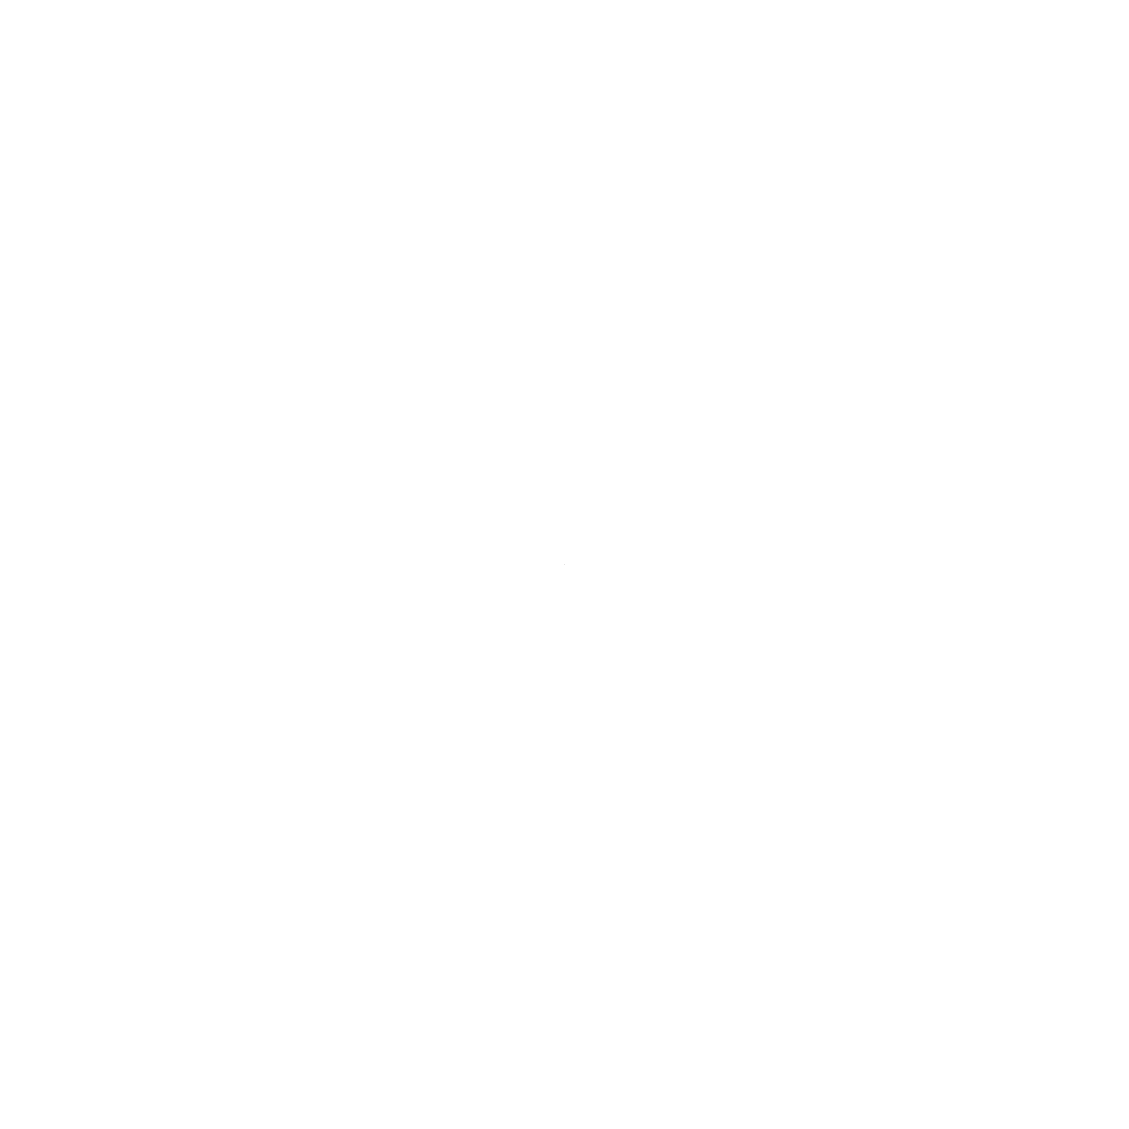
# Paper-space layout 'Sheet1' of a CAD drawing. Header units: inches. Extents: x 17.5971965969 to 17.5971965969, y 17.5341496919 to 17.5341496919.
import ezdxf

# ---------------------------------------------------------------- set-up
doc = ezdxf.new("R2010")
doc.units = ezdxf.units.IN
doc.header["$MEASUREMENT"] = 0

psp = doc.layouts.new('Sheet1')

# ---------------------------------------------------------------- linework, layer by layer
psp.add_lwpolyline([(17.5971965969, 17.5341496919), (17.5971965969, 17.5341496919), (17.5971965969, 17.5341496919), (17.5971965969, 17.5341496919)], close=True)

doc.saveas('drawing.dxf')
